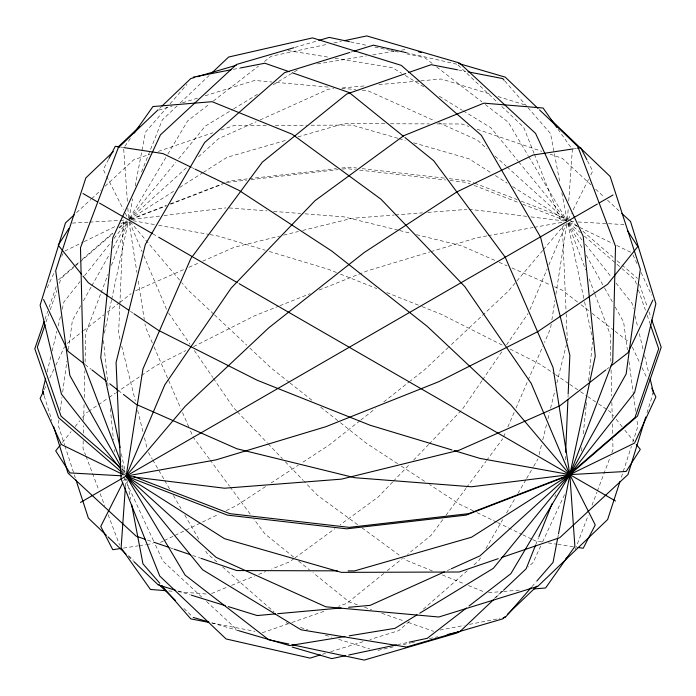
<?xml version="1.0" encoding="UTF-8"?>
<svg xmlns="http://www.w3.org/2000/svg" width="696" height="696" viewBox="0 0 696 696"><rect width="100%" height="100%" fill="white"/><g stroke="black" fill="none" stroke-linecap="round" stroke-linejoin="round"><path stroke-width="0.52" stroke-dasharray="3.48 2.61" d="M83.189 440.707L83.007 448.25L85.669 455.306M83.363 433.164L83.546 425.63M83.677 420.245L84.068 404.089M84.225 397.625L84.877 370.698M85.086 362.077L85.791 333.001L100.729 293.625M119.808 305.431L118.59 333.471L120.156 339.796M119.851 304.352L123.549 219.17M565.309 459.847L565.5 455.532M568.023 397.312L568.119 395.154M125.41 486.8L126.011 478.222M567.466 219.231L568.223 208.513M568.745 201.005L572.373 149.536M581.56 451.034L582.108 445.64M583.3 433.765L586.006 406.777M586.119 405.698L586.441 402.462M588.607 380.869L592.513 342.014M58.943 419.914L58.22 425.256L64.58 444.857M60.239 410.301L61.97 397.477M62.692 392.135L66.886 361.154M68.478 349.401L72.375 320.56L80.797 305.509M551.197 324.258L550.527 328.547L544.49 342.449M551.867 319.969L554.886 300.681M555.895 294.251L566.979 223.52M128.891 218.866L132.727 198.778M135.154 186.084L145.473 132.153L167.275 107.062M557.896 537.016L558.305 534.902M104.409 333.106L111.438 300.315M111.664 299.263L128.229 222.041M47.145 371.995L50.904 356.3M52.157 351.071L56.924 331.2M58.177 325.972L60.43 316.558M62.188 309.241L63.945 301.916L79.962 281.628M539.087 454.636L541.697 444.091M542.741 439.872L546.664 424.055M547.978 418.783L549.544 412.458M550.588 408.239L555.034 390.308M556.87 382.93L566.283 344.964M647.019 412.841L652.413 395.354M621.371 477.256L631.42 446.31M632.76 442.186L637.78 426.709L636.77 419.236M44.927 319.334L47.72 311.225M49.12 307.171L56.446 285.891M46.049 321.935L48.842 313.826M50.242 309.772L56.872 290.519M59.317 283.42L61.065 278.356L79.161 262.723M575.244 549.579L588.216 515.275M592.026 505.192L596.985 492.072M597.359 491.063L610.331 456.767M611.854 452.731L612.993 449.703L612.741 438.932M101.111 292.616L108.002 274.441M111.447 265.359L127.916 221.946M141.566 171.982L162.281 119.947L177.106 105.888M535.72 544.759L538.504 537.756M554.834 496.727L555.634 494.725M529.934 309.633L547.16 268.978M548.84 265.011L566.474 223.364M503.573 436.792L505.722 431.825M507.88 426.865L514.344 411.962M516.067 407.995L527.69 381.182M528.125 380.181L542.767 346.417M47.171 287.779L54.871 271.092M61.674 256.372L63.032 253.431M540.757 545.942L533.04 562.603L528.29 567.005M542.576 542.019L564.813 493.986M44.266 389.621L46.11 385.715M49.799 377.911L53.957 369.124M55.802 365.217L64.563 346.669M123.723 480.919L124.697 478.978M568.293 219.44L571.225 213.637M573.182 209.757L588.816 178.776M590.774 174.905L592.731 171.033L587.433 160.776M108.567 159.323L103.269 169.572L106.201 175.383M83.424 300.811L91.324 286.7M91.846 285.76L109.742 253.779M112.9 248.141L127.629 221.806M480.484 557.844L478.857 560.645L473.132 565.648M485.912 548.509L502.747 519.555M506.549 513.022L515.231 498.084M517.946 493.412L526.089 479.405M526.637 478.465L533.153 467.26M533.693 466.329L538.034 458.855M129.787 218.074L167.284 155.104M167.832 154.181L187.685 120.843L209.861 103.695M481.997 380.677L462.344 409.335L429.371 443.709M482.615 379.781L502.268 351.123M506.566 344.851L528.064 313.505M124.871 146.317L131.735 136.599M442.752 519.651L431.146 535.302L407.517 554.381M445.979 515.301L465.963 488.348M466.607 487.478L485.947 461.387M486.591 460.517L502.712 438.776M84.634 275.712L111.334 241.904M114.005 238.519L128.02 220.771M62.396 442.482L71.105 431.616M75.124 426.605L79.814 420.749M82.493 417.409L85.843 413.224L87.635 412.006M129.369 219.092L175.801 162.203M178.533 158.862L205.163 126.237L232.76 109.403M542.732 250.438L508.315 291.119L449.172 346.669M543.437 249.603L564.508 224.704M170.085 103.826L186.963 84.407M531.953 586.667L536.172 581.812M392.648 481.989L378.406 496.84L340.118 524.854M393.397 481.214L409.883 464.023M413.633 460.117L428.614 444.492M159.567 108.385L161.133 106.897M180.229 102.93L209.105 75.542M495.717 597.638L502.747 590.982M448.381 347.408L424.725 369.628L410.231 381.06M76.586 212.637L90.863 199.43M91.654 198.691L101.172 189.886M105.139 186.215L133.684 159.802L150.11 154.19M494.247 598.525L502.956 590.46M129.491 219.196L187.276 166.97M198.508 156.817L218.579 138.678L256.163 121.739M409.413 621.337L398.791 630.62L369.889 639.572M423.298 609.2L467.416 570.642M58.542 279.809L74.837 265.733M75.655 265.028L78.909 262.209M82.172 259.39L113.126 232.647M118.833 227.714L126.167 221.38M79.979 262.009L112.874 233.586M119.451 227.905L127.672 220.797M383.879 573.452L346.738 603.423L338.604 606.251M387.254 570.729L402.453 558.47M359.945 420.741L329.26 444.953L301.96 462.797M360.798 420.071L375.283 408.63M383.809 401.905L409.379 381.73M67.19 343.389L82.537 331.453M83.389 330.783L103.843 314.862M107.254 312.208L119.19 302.917M120.043 302.255L131.126 293.634M606.677 369.324L609.235 367.331M213.272 101.059L258.477 66.12M264.454 61.5L271.275 56.228L327.494 44.274M293.999 558.601L289.649 561.785L271.64 569.102M294.869 557.966L334.898 528.673M88.531 411.406L97.492 405.316M98.388 404.715L108.237 398.025M109.133 397.416L115.406 393.153M116.302 392.553L155.713 365.791L185.788 350.584M265.567 486.591L236.449 505.627L225.73 510.82M271.031 483.024L298.323 465.18M129.595 219.344L175.114 190.365M179.672 187.459L202.432 172.973M203.336 172.391L227.009 157.322L287.57 139.87M233.673 108.846L257.59 94.256M273.224 84.721L293.46 72.375M294.382 71.81L298.062 69.565M193.549 346.66L254.666 315.758L278.879 306.11M64.911 250.995L83.268 242.051M84.233 241.582L116.119 226.043M120.956 223.694L126.75 220.867M160.437 542.419L163.36 541.001M164.334 540.531L174.078 535.816M175.053 535.346L218.909 514.118M260.121 119.956L328.364 89.192L333.741 88.705M447.302 570.581L450.268 569.241M135.65 290.771L183.996 269.448M188.929 267.273L198.795 262.914M202.736 261.174L234.308 247.254L279.514 236.144M211.584 593.488L227.601 586.989M231.603 585.362L254.623 576.01M258.625 574.391L265.628 571.547M279.888 305.709L310.146 293.651M319.22 290.032L367.636 270.744L429.78 251.987M130.709 219.144L166.126 205.477M170.181 203.919L224.825 182.839M225.835 182.448L229.889 180.882L248.167 178.785M131.213 219.431L166.64 205.764M170.685 204.206L222.302 184.292M262.331 632.768L287.752 623.929M291.824 622.52L325.38 610.853M158.323 151.389L212.75 132.805M220.963 130.004L234.308 125.445L266.716 125.35M158.81 110.133L172.208 105.983M182.517 102.791L197.977 98.005M205.189 95.77L254.666 80.449L271.884 81.998M350.662 52.191L352.724 51.556M322.413 654.275L325.51 653.318M330.67 651.717L364.73 641.173M430.815 251.674L477.421 237.606L487.052 235.866M294.843 47.432L316.741 41.038M298.01 136.868L343.946 123.627L384.992 123.757M283.724 235.109L298.436 231.49M302.647 230.454L352.054 218.309L394.284 215.029M377.989 650.36L394.771 646.532M403.167 644.609L410.51 642.939M411.562 642.695L414.703 641.982M429.397 638.623L437.793 636.71M333.863 42.917L341.284 41.342M397.546 644.635L408.152 642.373M233.282 69.356L240.642 67.93M439.985 630.089L464.188 625.391M469.452 624.373L499.972 618.44M488.122 235.674L533.066 227.557M534.137 227.366L561.968 222.346M317.411 63.936L366.374 55.924M372.76 54.88L394.049 51.391M401.496 50.173L406.821 49.303M574.339 148.709L576.462 148.379M123.375 548.1L138.2 545.829M139.261 545.664L145.612 544.69M146.673 544.533L153.024 543.559M131.892 219.527L159.68 216.091M163.951 215.569L225.939 207.904M249.246 178.663L336.351 168.658M341.736 168.041L349.262 167.179L356.787 168.041M227.366 182.343L246.723 180.116M251.021 179.62L338.134 169.615M342.441 169.128L346.738 168.632L355.343 169.615M342.354 87.931L366.018 85.791M378.928 84.625L419.819 80.936M420.889 80.84L441.334 78.996L490.81 94.317M488.566 592.67L502.555 591.522M503.634 591.435L519.773 590.104M395.363 214.951L422.428 212.846M427.849 212.428L466.825 209.392M72.375 223.085L88.618 222.172M89.697 222.111L118.938 220.475M120.025 220.415L125.437 220.11M275.355 125.324L306.684 125.228M311.008 125.21L352.054 125.089L397.99 138.321M390.395 123.775L429.284 123.888M436.844 123.914L461.692 123.992L468.878 126.446M570.563 221.563L573.808 221.746M578.141 221.989L607.382 223.633M608.469 223.694L623.625 224.547L624.756 226.313M229.175 207.939L267.073 210.888M273.572 211.393L300.637 213.489M304.97 213.829L343.946 216.856L398.617 230.289M168.693 590.939L174.078 591.383M178.376 591.739L206.355 594.036M276.181 82.389L329.982 87.244M341.814 88.314L355.804 89.575M362.259 90.158L367.636 90.645L434.896 120.965M362.164 168.658L444.979 178.167M449.277 178.663L468.634 180.882L473.698 182.839M359.649 170.111L445.684 179.994M449.981 180.49L466.111 182.343L470.165 183.901M468.991 209.226L526.707 216.36M530.978 216.891L564.108 220.98M120.599 147.091L122.714 147.413M541.914 541.94L535.563 540.966L532.64 539.548M548.274 542.915L556.739 544.211M557.8 544.376L574.739 546.969M288.118 50.582L329.626 57.377M334.95 58.247L392.422 67.66L401.618 73.263M132.962 220.702L154.373 224.564M158.653 225.33L208.948 234.413M210.018 234.604L218.579 236.144L265.185 250.221M458.507 70L465.876 71.427M211.819 622.963L254.962 631.342M350.471 41.89L366.383 45.275M374.866 47.084L389.716 50.242M390.778 50.469L393.962 51.139M395.024 51.365L398.208 52.043M406.69 53.853L424.725 57.681L432.399 63.614M405.89 52.583L457.298 64.319M399.661 230.55L411.232 233.395M416.486 234.683L461.692 245.792L498.197 261.896M399.034 138.617L405.298 140.427M413.659 142.828L468.991 158.775L491.75 173.269M211.923 622.877L238.841 630.75M269.326 251.465L328.364 269.291L336.429 272.501M498.023 96.553L525.854 105.166M289.197 623.981L287.135 623.346L285.499 621.911M300.55 627.496L307.771 629.741M325.319 635.17L331.505 637.092M338.735 639.328L369.698 648.924M177.819 590.974L190.191 594.802M477.091 129.247L541.784 151.337M549.997 154.138L562.316 158.34L590.861 184.762M147.5 540.061L152.633 541.81M170.085 547.769L173.165 548.822M192.679 555.478L199.865 557.931M357.396 604.798L349.262 601.97L312.965 572.678M364.513 607.277L371.638 609.748M381.808 613.289L404.176 621.067M408.248 622.476L433.669 631.315M474.707 183.231L517.206 199.621M521.26 201.188L567.814 219.144M474.211 185.467L518.737 202.64M522.783 204.206L566.3 220.989M340.466 274.111L376.78 288.579M386.863 292.598L421.158 306.266M422.168 306.666L441.334 314.305L503.417 345.695M432.373 570.903L406.351 560.332L403.741 558.418M442.378 574.966L464.397 583.909M468.399 585.536L484.416 592.035M499.18 262.331L507.071 265.811M512.004 267.995L550.484 284.96M554.425 286.7L562.316 290.189L577.663 302.125M438.845 122.748L477.421 140.131L487.052 148.84M192.192 167.727L194.141 168.676M473.193 510.777L459.551 504.174L429.519 484.547M477.091 512.665L496.579 522.096M497.553 522.565L521.922 534.363M522.896 534.832L531.666 539.078M569.25 222.32L578.907 227.026M579.881 227.496L612.732 243.504M616.595 245.392L632.055 252.918M121.33 473.724L124.236 475.133M510.212 349.131L540.287 364.339L554.616 374.065M152.859 233.882L158.531 237.153M405.298 75.507L423.699 86.73M439.333 96.274L462.327 110.299M463.24 110.864L490.837 127.69L518.155 161.15M495.395 175.583L507.227 183.118M512.691 186.598L566.405 220.797M397.677 463.719L366.74 443.5L340.318 422.646M401.314 466.103L425.882 482.163M555.512 374.674L568.945 383.8M569.841 384.401L579.698 391.091M580.595 391.7L586.867 395.963M587.763 396.563L597.612 403.254M598.508 403.863L607.469 409.944M608.365 410.553L610.157 411.771L613.507 415.947M130.465 311.356L133.154 313.183M357.622 524.671L317.594 495.378L304.1 481.319M361.972 527.855L400.261 555.878M436.67 66.912L481.876 101.86M485.286 104.496L508.315 122.296L528.168 155.634M581.073 304.778L588.746 310.755M592.157 313.409L614.316 330.661M615.168 331.322L628.81 341.936M85.06 364.547L91.028 369.193M118.303 390.43L122.566 393.745M289.179 382.295L271.275 368.167L249.986 348.174M290.032 382.965L313.043 401.122M320.717 407.177L339.465 421.976M293.547 557.009L264.854 533.849L253.892 519.068M298.61 561.098L309.59 569.954M569.833 219.927L577.167 226.261M582.874 231.185L613.828 257.938M617.091 260.756L621.163 264.271M621.972 264.976L637.458 278.356M568.945 222.79L580.351 232.647M584.423 236.161L616.195 263.619M617.013 264.323L621.084 267.838M621.902 268.543L634.935 279.809L636.683 284.873M122.165 468.991L125.428 471.801M122.096 472.558L125.35 475.368M216.874 561.942L207.069 553.372L204.894 549.64M222.589 566.935L274.059 611.923M495.082 156.095L506.314 166.248M507.123 166.97L566.509 220.658M595.619 189.164L604.346 197.238M607.512 200.178L620.206 211.915M201.753 597.072L162.96 561.15L154.338 542.523M206.512 601.466L238.18 630.785M213.707 314.105L187.685 289.666L182.065 283.02M214.49 314.844L246.828 345.207M458.081 65.059L497.884 102.799M501.781 106.505L523.636 127.22L533.997 153.242M128.551 555.573L133.232 560.045M183.927 608.478L192.514 616.673M128.403 556.374L133.119 560.88M236.657 411.005L233.656 407.882L213.385 378.328M237.406 411.788L267.386 443.039M268.134 443.822L282.367 458.664M285.369 461.787L303.352 480.536M504.817 81.006L527.324 106.906M528.02 107.715L550.527 133.606L559.828 182.248M130.091 221.589L181.36 282.193M518.833 161.985L566.631 220.545M616.186 419.296L622.215 426.813M624.895 430.163L633.604 441.029M568.649 223.068L581.995 239.972M585.336 244.2L611.366 277.173M616.038 283.089L632.055 303.378L633.308 308.606M121.496 470.157L125.498 475.229M209.409 459.064L193.288 437.323L189.843 429.38M210.053 459.934L229.393 486.025M230.037 486.887L250.664 514.718M558.035 129.221L571.129 147.769M168.554 312.948L190.051 344.294M194.349 350.558L212.776 377.432M528.716 156.556L566.762 220.458M148.422 452.513L152.224 459.055M152.772 459.986L164.169 479.596M164.717 480.536L169.598 488.94M173.4 495.474L181.004 508.55M184.805 515.083L198.925 539.365M568.371 223.259L583.1 249.594M586.258 255.241L604.154 287.213M604.676 288.153L612.576 302.264M615.203 306.962L623.625 322.013L627.383 349.792M121.957 468.547L125.115 474.193M106.688 176.349L123.305 209.27M125.263 213.15L127.22 217.022M632.36 347.165L640.198 363.764M642.043 367.671L647.123 378.406M121.661 471.94L123.47 475.864M123.931 476.847L153.877 541.549M632.968 254.884L637.049 263.714M641.129 272.545L651.552 295.121M152.372 342.98L145.473 327.085L144.968 323.875M154.094 346.947L180.795 408.526M182.517 412.493L189.416 428.388M129.526 221.911L142.123 251.656M143.802 255.623L167.318 311.155M534.389 154.242L561.481 222.285M568.084 223.399L585.701 269.839M589.147 278.931L594.506 293.06M594.889 294.069L610.209 334.454L610.862 361.381M121.948 464.972L125.402 474.054M86.052 456.315L98.641 489.61M100.163 493.647L104.739 505.748M108.167 514.831L119.608 545.098M639.554 284.438L647.237 306.727M648.976 311.799L651.073 317.881M638.423 289.945L645.409 310.216M647.158 315.279L649.951 323.388M64.919 445.884L75.299 477.856M44.222 395.963L51.835 420.636M121.73 346.121L135.329 400.966M137.678 410.457L143.176 432.599M144.481 437.871L147.1 448.415M635.065 315.923L637.823 327.425M639.328 333.706L643.087 349.392M644.592 355.665L648.855 373.447M567.771 223.494L584.336 300.715M584.562 301.768L592.052 336.681M592.279 337.734L592.731 339.848M121.4 453.862L125.254 471.845M561.855 192.827L567.11 220.319M126.768 479.248L130.613 499.345M129.021 222.067L136.912 272.432M138.252 281.01L144.298 319.586M628.975 361.546L633.447 394.658M633.595 395.728L635.761 411.754M103.487 340.553L107.61 381.573M107.715 382.652L108.045 385.897M110.316 408.561L113.465 439.872M114.44 449.581L114.657 451.739M123.705 149.153L127.481 202.771M127.855 208.13L128.612 218.849M562.368 226.444L566.118 312.713M566.161 313.792L567.327 340.744M611.071 370.002L611.697 395.85M611.854 402.314L612.245 418.47M612.376 423.855L612.637 434.626"/><path stroke-width="1.04" d="M565.639 452.304L567.927 399.46M568.162 394.075L569.85 355.256L540.557 237.145L481.371 135.355L401.305 65.38L312.556 37.889L228.619 57.046L212.228 72.584M125.332 487.87L121.104 547.917L150.406 589.434L165.465 590.669M557.696 538.069L553.042 562.394L536.868 581.003M558.505 533.841L569.833 474.62L595.254 356.152L583.213 236.327L535.563 133.397L459.551 63.023L366.74 35.922L344.468 40.664M45.64 378.267L42.639 390.821L43.9 394.928M645.749 416.956L627.992 474.542L559.802 537.66L501.268 557.635M652.735 394.327L653.361 392.274L650.107 378.676M620.032 481.38L607.634 519.538L537.764 586.363L438.811 617.004L325.841 606.808L216.056 557.322L126.167 476.073L142.958 368.915L190.774 258.677L262.331 162.151L346.738 94.03L405.725 73.524M44.231 321.361L34.8 348.731L58.542 417.644L121.278 471.853M45.005 324.971L37.323 347.269L61.065 416.191L119.721 466.877M535.32 545.76L526.159 568.78L503.521 590.234M538.904 536.755L552.05 503.73M43.343 391.578L40.116 398.408L61.422 444.535L121.33 473.724M652.9 300.019L627.992 352.733L610.94 366.009M122.74 482.85L100.746 526.428L112.787 549.718L121.261 548.422M109.046 158.392L115.301 146.282L119.538 146.926M68.974 228.384L58.22 245.157L81.667 274.415M134.224 133.066L152.92 106.566L212.106 101.694L292.172 134.215L380.93 199.16L464.858 286.665L531.196 383.392L569.833 474.62L595.254 524.967L583.213 548.265L577.924 547.456M60.387 444.988L55.697 450.843L69.852 472.915L121.835 475.829M531.248 587.476L505.226 617.422L503.13 617.831M113.326 151.632L85.843 177.915L55.697 270.744L69.852 375.44L120.904 466.668M118.033 147.134L139.226 126.855M158.009 109.872L118.233 147.874L80.484 247.75L83.268 362.999L120.799 461.944M161.907 106.149L190.774 78.578L194.915 77.369M505.052 616.639L502.712 618.875L406.429 647.045L301.055 629.802L202.64 569.763L126.167 476.073L164.804 384.845L231.142 288.118L315.07 200.622L403.828 135.668L483.894 103.156L543.08 108.019L556.791 127.455M507.393 614.403L537.025 586.093M565.892 558.523L567.449 557.026M493.377 599.856L459.821 631.681L447.232 634.552M74.211 214.838L65.485 222.911L40.116 305.179L61.422 394.084L120.826 469.313M458.612 631.507L457.028 632.977L364.225 660.078L292.094 644.731M605.825 369.985L559.802 405.811L459.169 450.208L341.423 479.144L224.486 488.227L126.167 476.073L185.162 406.334L268.752 327.833L364.225 252.5L457.028 191.826L533.04 155.034L573.287 148.866M466.485 607.991L427.248 638.319L409.213 642.147M469.043 606.007L510.838 573.704L569.833 474.62L626.148 373.987L640.303 269.291L610.157 176.462L551.275 120.147M417.017 614.881L394.945 628.34L349.175 635.831M419.775 613.193L493.36 568.31L569.833 474.62L634.578 392.622L655.884 303.726L630.515 221.459L621.789 213.385M80.484 502.451L597.342 204.041M599.186 202.98L612.993 195.002M444.335 571.912L370.159 605.355L348.635 607.295M451.26 568.797L479.944 555.869L569.833 474.62L637.458 416.191L661.2 347.269L651.769 319.908M408.778 72.462L431.146 64.684L457.455 69.791M498.188 558.688L459.169 572.008L341.423 572.373L224.486 538.678L126.167 476.073L216.056 459.856L325.841 426.709L438.811 381.695L537.764 331.661L607.634 284.229L637.78 246.61L627.592 230.724M349.627 52.513L284.612 72.654L204.546 142.628L145.36 244.418L116.067 362.529L121.121 478.987L159.758 576.053L226.096 638.954L310.033 658.112L320.351 654.919M353.759 51.234L373.369 45.162L405.89 52.583M196.985 76.76L236.327 65.25M293.808 47.737L236.449 64.476L160.437 134.85L112.787 237.78L100.746 357.605L120.043 447.519M318.829 40.429L329.26 37.384L349.409 41.664M345.564 655.684L331.775 658.616L292.155 647.045M348.748 655.006L396.485 644.861M193.288 77.126L231.176 69.765M240.642 67.93L264.854 63.232L289.258 71.714M344.92 636.535L289.571 645.592L238.841 630.75M577.515 148.222L580.699 147.735L586.954 159.845M275.477 613.898L257.189 615.551L228.323 606.616M277.626 613.707L341.11 607.973M533.762 588.955L545.594 587.981L574.896 546.464L569.833 474.62L553.042 367.453L505.226 257.224L433.669 160.698L404.968 137.53M337.29 570.859L236.831 570.555L200.892 558.288M348.096 570.894L354.577 570.911L471.514 537.225L569.833 474.62L634.578 443.082L655.884 396.955L651.734 388.168M123.775 147.578L162.96 153.581L191.217 167.257M467.982 71.836L502.712 78.578L504.113 80.197M208.661 622.346L190.774 618.875L161.942 585.701M288.91 644.061L268.752 639.772L185.162 575.157L126.167 476.073L227.366 515.118L346.738 528.821L466.111 515.118L567.318 476.073L634.935 417.644L658.677 348.731L650.299 324.406M418.261 51.678L421.367 52.592M458.638 63.493L505.226 77.126L537.991 108.419M193.288 617.422L208.817 621.963M451.982 449.955L370.159 425.256L257.189 380.242L158.236 330.209L134.05 313.792M454.053 450.582L479.944 458.394L569.833 474.62L626.148 471.453L640.303 449.39L636.283 444.37M175.757 590.338L158.236 584.91L133.902 561.637M191.217 595.123L225.234 605.659M145.447 539.356L136.198 536.198L68.008 473.089L53.74 426.813M153.659 542.158L169.058 547.421M174.191 549.17L190.626 554.782M292.311 72.776L349.262 92.577L403.28 136.172M133.745 476.569L229.889 513.657L349.262 527.368L468.634 513.657L569.833 474.62L612.732 361.546L615.516 246.297L577.767 146.421L539.548 109.907M195.115 169.145L238.972 190.373L331.775 251.047L427.248 326.372L510.838 404.881L569.833 474.62L471.514 486.774L354.577 477.691L236.831 448.746L136.198 404.359L123.418 394.406M83.007 193.549L97.736 202.058M99.572 203.119L152.372 233.595M158.879 237.353L192.357 256.685M193.288 257.224L237.223 282.585M239.093 283.663L615.516 500.998M128.673 310.138L88.366 282.776L83.007 276.086M84.207 363.886L68.008 351.28L43.561 299.541M91.872 369.854L106.366 381.138M109.777 383.792L117.45 389.76M158.975 584.631L175.349 600.283M106.427 535.355L88.366 518.085L75.968 479.927M107.993 536.86L126.046 554.129M159.828 583.274L142.958 563.847L131.631 504.626"/></g></svg>
